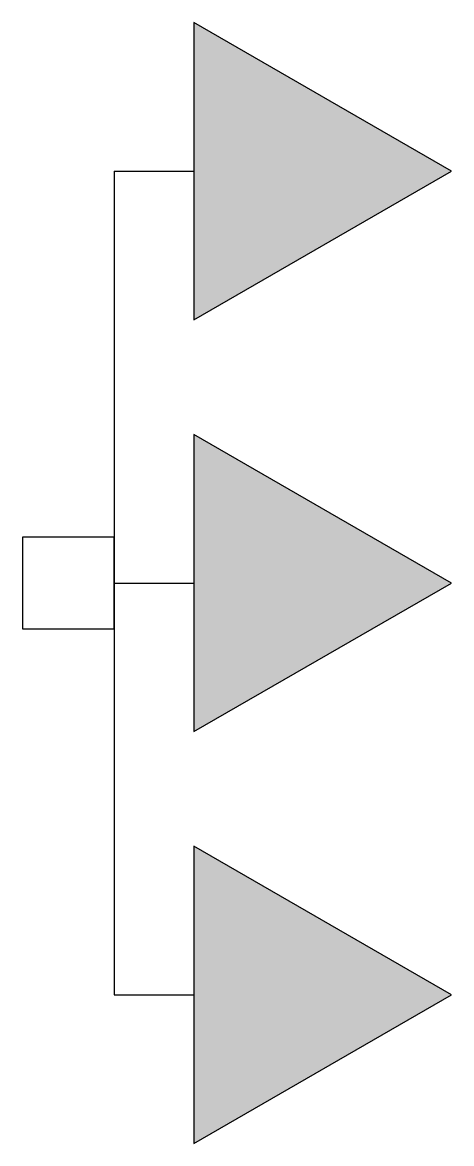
# Model space of a CAD drawing. Header units: millimetres. Extents: x -3088.089 to -3087.715, y 3744.471 to 3745.449.
import ezdxf

# ---------------------------------------------------------------- set-up
doc = ezdxf.new("R2010")
doc.units = ezdxf.units.MM
doc.header["$LTSCALE"] = 10
doc.layers.add('Ele_tomadas', color=2, linetype='Continuous')

msp = doc.modelspace()

# ---------------------------------------------------------------- hatches: boundary and pattern name
at = {"layer": 'Ele_tomadas'}
for points in [[(-3087.93979, 3745.44896), (-3087.93979, 3745.18976), (-3087.71532, 3745.31936)], [(-3087.93979, 3745.08976), (-3087.93979, 3744.83056), (-3087.71532, 3744.96016)], [(-3087.93979, 3744.73056), (-3087.93979, 3744.47136), (-3087.71532, 3744.60096)]]:
    msp.add_hatch(color=1, dxfattribs=at).paths.add_polyline_path(points)

# ---------------------------------------------------------------- linework, layer by layer
at = {"layer": 'Ele_tomadas', "color": 4}
for p, q in [((-3088.00907, 3745.31936), (-3087.93979, 3745.31936)), ((-3088.00907, 3745.31936), (-3088.00907, 3744.60096)), ((-3088.00907, 3744.96016), (-3087.93979, 3744.96016)), ((-3088.00907, 3744.60096), (-3087.93979, 3744.60096))]:
    msp.add_line(p, q, dxfattribs=at)
at = {"layer": 'Ele_tomadas', "color": 3}
for points in [[(-3087.93979, 3745.18976), (-3087.71532, 3745.31936), (-3087.93979, 3745.44896)], [(-3087.93979, 3744.83056), (-3087.71532, 3744.96016), (-3087.93979, 3745.08976)], [(-3088.08907, 3744.92016), (-3088.00907, 3744.92016), (-3088.00907, 3745.00016), (-3088.08907, 3745.00016)], [(-3087.93979, 3744.47136), (-3087.71532, 3744.60096), (-3087.93979, 3744.73056)]]:
    msp.add_lwpolyline(points, close=True, dxfattribs=at)

doc.saveas('drawing.dxf')
